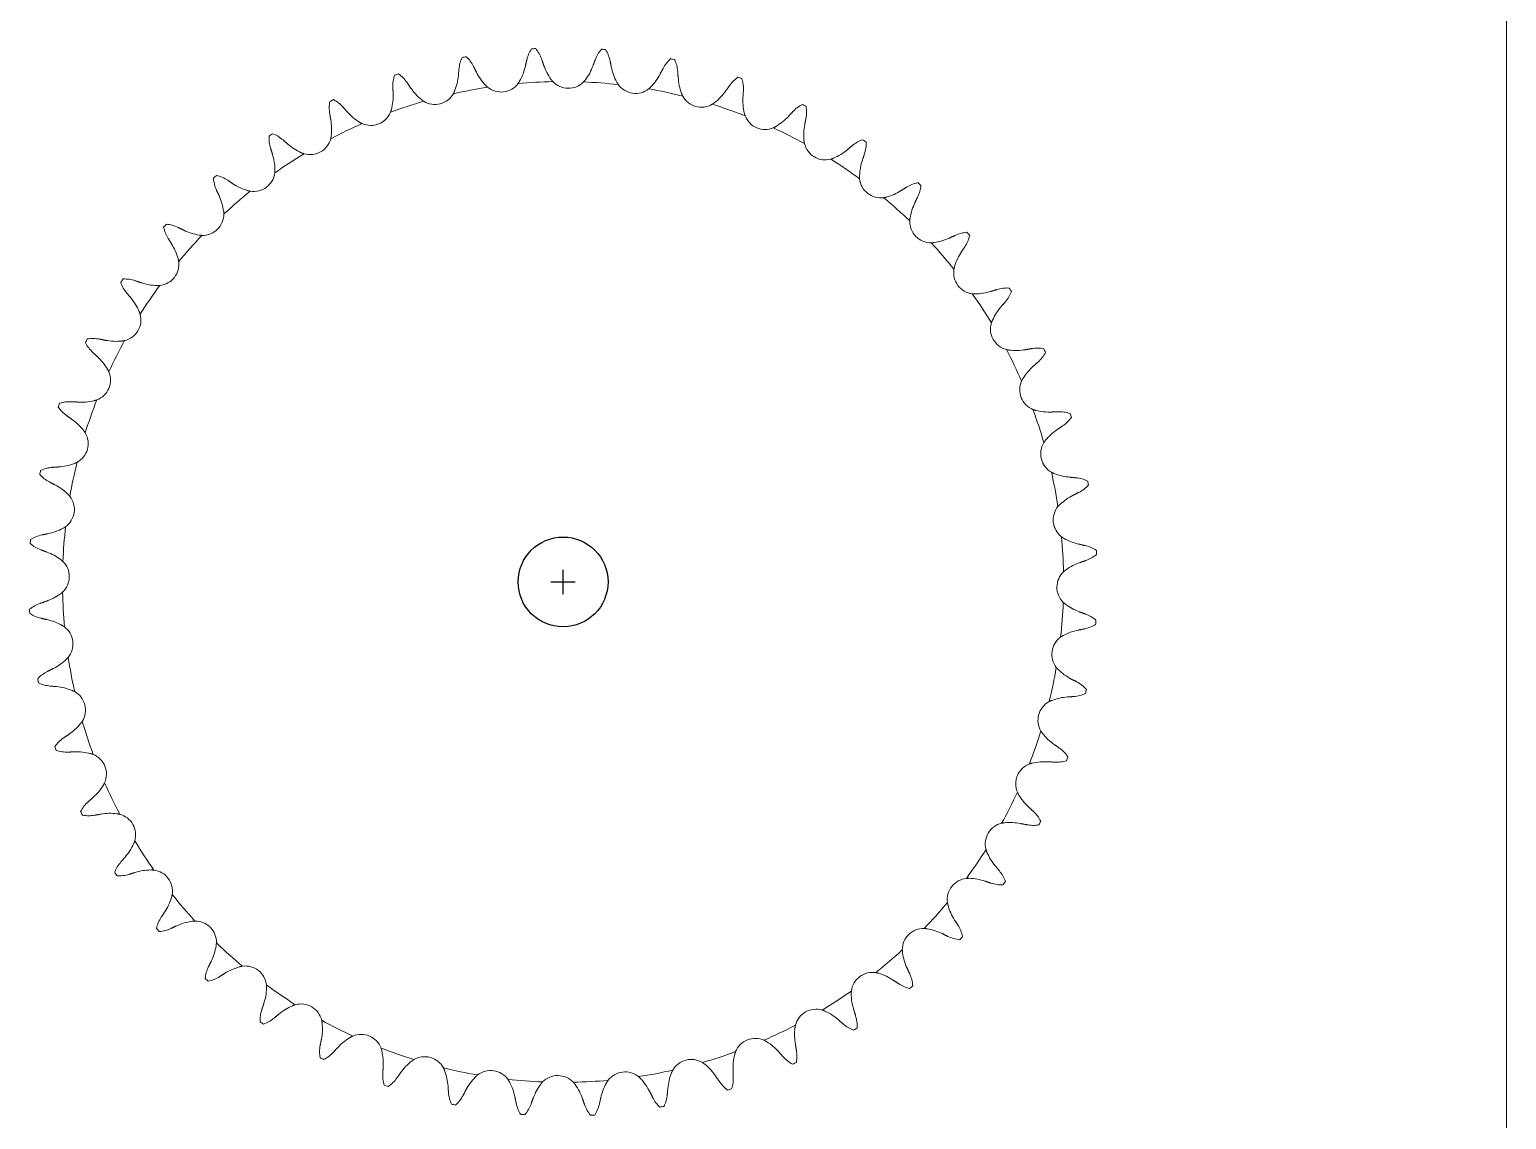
# Model space of a CAD drawing. Header units: inches. Extents: x 24.3 to 33.1, y 8.2 to 18.8.
# Drawn here: x 27.59 to 33.07, y 11.74 to 15.79 of the extents above; entities that cross this region are included whole.
import ezdxf

# ---------------------------------------------------------------- set-up
doc = ezdxf.new("R2010")
doc.units = ezdxf.units.IN
doc.header["$MEASUREMENT"] = 0
doc.layers.add('DIM', color=1, linetype='Continuous')

msp = doc.modelspace()

# ---------------------------------------------------------------- linework, layer by layer
at = {"color": 7, "linetype": 'Continuous', "lineweight": 15}
msp.add_line((33.065768, 9.73954), (33.065768, 17.072874), dxfattribs=at)
msp.add_circle((29.565768, 13.73954), 0.166667)
for centre, radius, start, end in [((29.565768, 13.73954), 1.982131, 100.43998, 100.890263), ((29.565768, 13.73954), 1.982131, 92.93998, 93.390263), ((29.565768, 13.73954), 1.982131, 85.43998, 85.890263), ((29.565768, 13.73954), 1.982131, 77.93998, 78.390263), ((29.565768, 13.73954), 1.982131, 107.93998, 108.390263), ((29.565768, 13.73954), 1.857131, 98.668606, 102.661637), ((29.335659, 15.636861), 0.079058, 230.959224, 322.871019), ((29.565768, 13.73954), 1.857131, 91.168606, 95.161637), ((29.585278, 15.650664), 0.079058, 223.459224, 315.371019), ((29.565768, 13.73954), 1.857131, 83.668606, 87.661637), ((29.834562, 15.631768), 0.079058, 215.959224, 307.871019), ((29.565768, 13.73954), 1.857131, 76.168606, 80.161637), ((29.565768, 13.73954), 1.982131, 70.43998, 70.890263), ((29.565768, 13.73954), 1.982131, 115.43998, 115.890263), ((29.565768, 13.73954), 1.857131, 106.168606, 110.161637), ((29.089978, 15.590594), 0.079058, 238.459224, 330.371019), ((30.079248, 15.580495), 0.079058, 208.459224, 300.371019), ((29.565768, 13.73954), 1.857131, 68.668606, 72.661637), ((29.565768, 13.73954), 1.982131, 62.93998, 63.390263), ((28.852437, 15.512655), 0.079057, 245.959224, 337.871019), ((30.315148, 15.497723), 0.079058, 200.959224, 292.871019), ((29.565768, 13.73954), 1.982131, 122.93998, 123.390263), ((29.565768, 13.73954), 1.857131, 113.668606, 117.661637), ((29.565768, 13.73954), 1.857131, 61.168606, 65.161637), ((28.627102, 15.404377), 0.079057, 253.459224, 345.371019), ((30.538226, 15.384867), 0.079058, 193.459224, 285.371019), ((29.565768, 13.73954), 1.982131, 55.43998, 55.890263), ((29.565768, 13.73954), 1.857131, 121.168606, 125.161637), ((29.565768, 13.73954), 1.857131, 53.668606, 57.661637), ((29.565768, 13.73954), 1.982131, 130.43998, 130.890263), ((28.417827, 15.267614), 0.079058, 260.959224, 352.871019), ((30.744665, 15.24386), 0.079058, 185.959224, 277.871019), ((29.565768, 13.73954), 1.857131, 128.668606, 132.661637), ((29.565768, 13.73954), 1.982131, 47.93998, 48.390263), ((29.565768, 13.73954), 1.857131, 46.168606, 50.161637), ((28.228195, 15.104704), 0.079058, 268.459224, 0.371019), ((30.930932, 15.077114), 0.079058, 178.459224, 270.371019), ((29.565768, 13.73954), 1.982131, 137.93998, 138.390263), ((29.565768, 13.73954), 1.857131, 136.168606, 140.161637), ((29.565768, 13.73954), 1.982131, 40.43998, 40.890263), ((29.565768, 13.73954), 1.857131, 38.668606, 42.661637), ((28.061448, 14.918437), 0.079058, 275.959224, 7.871019), ((29.565768, 13.73954), 1.982131, 145.43998, 145.890263), ((31.093841, 14.887481), 0.079058, 170.959224, 262.871019), ((29.565768, 13.73954), 1.857131, 143.668606, 147.661637), ((29.565768, 13.73954), 1.857131, 31.168606, 35.161637), ((29.565768, 13.73954), 1.982131, 32.93998, 33.390263), ((27.920441, 14.711998), 0.079058, 283.459224, 15.371019), ((31.230605, 14.678207), 0.079058, 163.459224, 255.371019), ((29.565768, 13.73954), 1.982131, 152.93998, 153.390263), ((29.565768, 13.73954), 1.857131, 151.168606, 155.161637), ((29.565768, 13.73954), 1.857131, 23.668606, 27.661637), ((29.565768, 13.73954), 1.982131, 25.43998, 25.890263), ((27.807586, 14.48892), 0.079058, 290.959224, 22.871019), ((31.338882, 14.452871), 0.079058, 155.959224, 247.871019), ((29.565768, 13.73954), 1.857131, 158.668606, 162.661637), ((29.565768, 13.73954), 1.982131, 160.43998, 160.890263), ((29.565768, 13.73954), 1.857131, 16.168606, 20.161637), ((29.565768, 13.73954), 1.982131, 17.93998, 18.390263), ((27.724813, 14.25302), 0.079058, 298.459224, 30.371019), ((31.416821, 14.215331), 0.079058, 148.459224, 240.371019), ((29.565768, 13.73954), 1.982131, 167.93998, 168.390263), ((29.565768, 13.73954), 1.857131, 166.168606, 170.161637), ((29.565768, 13.73954), 1.857131, 8.668606, 12.661637), ((29.565768, 13.73954), 1.982131, 10.43998, 10.890263), ((27.67354, 14.008335), 0.079058, 305.959224, 37.871019), ((31.463089, 13.969649), 0.079058, 140.959224, 232.871019), ((29.565768, 13.73954), 1.857131, 173.668606, 177.661637), ((29.565768, 13.73954), 1.982131, 175.43998, 175.890263), ((29.565768, 13.73954), 1.857131, 1.168606, 5.161637), ((27.654644, 13.75905), 0.079058, 313.459224, 45.371019), ((29.565768, 13.73954), 1.982131, 2.93998, 3.390263), ((31.476892, 13.720031), 0.079058, 133.459224, 225.371019), ((29.565768, 13.73954), 1.857131, 181.168606, 185.161637), ((29.565768, 13.73954), 1.857131, 353.668606, 357.661637), ((29.565768, 13.73954), 1.982131, 182.93998, 183.390263), ((29.565768, 13.73954), 1.982131, 355.43998, 355.890263), ((27.668447, 13.509431), 0.079058, 320.959224, 52.871019), ((31.457996, 13.470746), 0.079058, 125.959224, 217.871019), ((29.565768, 13.73954), 1.857131, 188.668606, 192.661637), ((29.565768, 13.73954), 1.982131, 190.43998, 190.890263), ((29.565768, 13.73954), 1.857131, 346.168606, 350.161637), ((27.714715, 13.26375), 0.079058, 328.459224, 60.371019), ((29.565768, 13.73954), 1.982131, 347.93998, 348.390263), ((31.406723, 13.22606), 0.079058, 118.459224, 210.371019), ((29.565768, 13.73954), 1.857131, 196.168606, 200.161637), ((29.565768, 13.73954), 1.857131, 338.668606, 342.661637), ((29.565768, 13.73954), 1.982131, 197.93998, 198.390263), ((27.792654, 13.026209), 0.079058, 335.959224, 67.871019), ((31.32395, 12.99016), 0.079058, 110.959224, 202.871019), ((29.565768, 13.73954), 1.982131, 340.43998, 340.890263), ((29.565768, 13.73954), 1.857131, 203.668606, 207.661637), ((29.565768, 13.73954), 1.857131, 331.168606, 335.161637), ((29.565768, 13.73954), 1.982131, 205.43998, 205.890263), ((27.900931, 12.800874), 0.079058, 343.459224, 75.371019), ((31.211095, 12.767083), 0.079058, 103.459224, 195.371019), ((29.565768, 13.73954), 1.982131, 332.93998, 333.390263), ((29.565768, 13.73954), 1.857131, 211.168606, 215.161637), ((29.565768, 13.73954), 1.857131, 323.668606, 327.661637), ((29.565768, 13.73954), 1.982131, 212.93998, 213.390263), ((28.037695, 12.5916), 0.079058, 350.959224, 82.871019), ((31.070088, 12.560644), 0.079058, 95.959224, 187.871019), ((29.565768, 13.73954), 1.982131, 325.43998, 325.890263), ((29.565768, 13.73954), 1.857131, 218.668606, 222.661637), ((29.565768, 13.73954), 1.857131, 316.168606, 320.161637), ((29.565768, 13.73954), 1.982131, 220.43998, 220.890263), ((28.200604, 12.401967), 0.079058, 358.459224, 90.371019), ((30.903341, 12.374376), 0.079058, 88.459224, 180.371019), ((29.565768, 13.73954), 1.857131, 226.168606, 230.161637), ((29.565768, 13.73954), 1.982131, 317.93998, 318.390263), ((29.565768, 13.73954), 1.857131, 308.668606, 312.661637), ((28.386872, 12.23522), 0.079058, 5.959224, 97.871019), ((30.713709, 12.211467), 0.079058, 80.959224, 172.871019), ((29.565768, 13.73954), 1.982131, 227.93998, 228.390263), ((29.565768, 13.73954), 1.857131, 233.668606, 237.661637), ((29.565768, 13.73954), 1.857131, 301.168606, 305.161637), ((29.565768, 13.73954), 1.982131, 310.43998, 310.890263), ((28.59331, 12.094213), 0.079058, 13.459224, 105.371019), ((29.565768, 13.73954), 1.857131, 241.168606, 245.161637), ((30.504434, 12.074704), 0.079058, 73.459224, 165.371019), ((29.565768, 13.73954), 1.982131, 235.43998, 235.890263), ((28.816388, 11.981358), 0.079058, 20.959224, 112.871019), ((29.565768, 13.73954), 1.857131, 293.668606, 297.661637), ((29.565768, 13.73954), 1.982131, 302.93998, 303.390263), ((29.565768, 13.73954), 1.857131, 248.668606, 252.661637), ((30.279099, 11.966426), 0.079058, 65.959224, 157.871019), ((29.565768, 13.73954), 1.982131, 242.93998, 243.390263), ((29.052288, 11.898586), 0.079058, 28.459224, 120.371019), ((30.041559, 11.888487), 0.079058, 58.459224, 150.371019), ((29.565768, 13.73954), 1.857131, 286.168606, 290.161637), ((29.565768, 13.73954), 1.982131, 295.43998, 295.890263), ((29.565768, 13.73954), 1.857131, 256.168606, 260.161637), ((29.296974, 11.847313), 0.079058, 35.959224, 127.871019), ((29.565768, 13.73954), 1.857131, 263.668606, 267.661637), ((29.546258, 11.828416), 0.079058, 43.459224, 135.371019), ((29.795877, 11.84222), 0.079058, 50.959224, 142.871019), ((29.565768, 13.73954), 1.857131, 278.668606, 282.661637), ((29.565768, 13.73954), 1.982131, 250.43998, 250.890263), ((29.565768, 13.73954), 1.857131, 271.168606, 275.161637), ((29.565768, 13.73954), 1.982131, 287.93998, 288.390263), ((29.565768, 13.73954), 1.982131, 257.93998, 258.390263), ((29.565768, 13.73954), 1.982131, 280.43998, 280.890263), ((29.565768, 13.73954), 1.982131, 265.43998, 265.890263), ((29.565768, 13.73954), 1.982131, 272.93998, 273.390263)]:
    msp.add_arc(centre, radius, start, end, dxfattribs=at)
for points, knots in [([(29.179225, 15.642112), (29.180246, 15.649676), (29.18232, 15.665048), (29.188266, 15.678926), (29.191287, 15.685975)], [0, 0, 0, 0, 0.49205884, 1, 1, 1, 1]), ([(29.206595, 15.688858), (29.211815, 15.683566), (29.222414, 15.672819), (29.229957, 15.659266), (29.233785, 15.652387)], [0, 0, 0, 0, 0.49244207, 1, 1, 1, 1]), ([(29.430868, 15.676289), (29.432867, 15.683655), (29.436929, 15.698625), (29.444636, 15.711608), (29.448551, 15.718203)], [0, 0, 0, 0, 0.492061687, 1, 1, 1, 1]), ([(29.464105, 15.719063), (29.468589, 15.713135), (29.477695, 15.701096), (29.483404, 15.686674), (29.486302, 15.679355)], [0, 0, 0, 0, 0.49243994, 1, 1, 1, 1]), ([(29.684818, 15.677328), (29.687761, 15.68437), (29.693743, 15.698681), (29.703079, 15.710548), (29.707821, 15.716575)], [0, 0, 0, 0, 0.4920602, 1, 1, 1, 1]), ([(29.723354, 15.715398), (29.727026, 15.708935), (29.734483, 15.695811), (29.738261, 15.680767), (29.740178, 15.673131)], [0, 0, 0, 0, 0.492439305, 1, 1, 1, 1]), ([(29.936732, 15.645211), (29.940569, 15.651808), (29.948368, 15.665216), (29.959173, 15.675763), (29.964661, 15.681119)], [0, 0, 0, 0, 0.492061047, 1, 1, 1, 1]), ([(29.979907, 15.677925), (29.982704, 15.671038), (29.988384, 15.657053), (29.990166, 15.641645), (29.991071, 15.633824)], [0, 0, 0, 0, 0.49244085, 1, 1, 1, 1]), ([(28.934197, 15.575381), (28.934221, 15.583014), (28.934271, 15.598525), (28.938355, 15.61306), (28.94043, 15.620444)], [0, 0, 0, 0, 0.49205911, 1, 1, 1, 1]), ([(28.955231, 15.6253), (28.961097, 15.620734), (28.973008, 15.611463), (28.982255, 15.59901), (28.986949, 15.59269)], [0, 0, 0, 0, 0.49243845, 1, 1, 1, 1]), ([(29.163363, 15.56119), (29.166718, 15.570561), (29.173532, 15.589602), (29.175985, 15.609308), (29.17723, 15.619314)], [0, 0, 0, 0, 0.49220635, 1, 1, 1, 1]), ([(29.243936, 15.631876), (29.248575, 15.623282), (29.258003, 15.605813), (29.271261, 15.590538), (29.277996, 15.582777)], [0, 0, 0, 0, 0.49199284, 1, 1, 1, 1]), ([(29.404579, 15.59813), (29.409128, 15.606983), (29.418369, 15.624971), (29.423373, 15.644188), (29.425914, 15.653947)], [0, 0, 0, 0, 0.49220773, 1, 1, 1, 1]), ([(29.493689, 15.657695), (29.497166, 15.648568), (29.504234, 15.630019), (29.515384, 15.613143), (29.521048, 15.60457)], [0, 0, 0, 0, 0.49199401, 1, 1, 1, 1]), ([(29.648553, 15.603268), (29.654218, 15.611453), (29.665729, 15.628081), (29.673198, 15.64648), (29.67699, 15.655823)], [0, 0, 0, 0, 0.49220525, 1, 1, 1, 1]), ([(29.744675, 15.650693), (29.746931, 15.641191), (29.751517, 15.621877), (29.760369, 15.603691), (29.764866, 15.594452)], [0, 0, 0, 0, 0.49199056, 1, 1, 1, 1]), ([(29.89111, 15.576519), (29.897795, 15.583893), (29.911377, 15.598876), (29.921184, 15.616144), (29.926164, 15.624912)], [0, 0, 0, 0, 0.492205973, 1, 1, 1, 1]), ([(28.99969, 15.57368), (29.005411, 15.565764), (29.017039, 15.549676), (29.032177, 15.536261), (29.039867, 15.529446)], [0, 0, 0, 0, 0.49199203, 1, 1, 1, 1]), ([(29.9926, 15.61099), (29.993597, 15.601275), (29.995622, 15.581528), (30.002025, 15.562342), (30.005277, 15.552595)], [0, 0, 0, 0, 0.49199108, 1, 1, 1, 1]), ([(30.182298, 15.580487), (30.186964, 15.586527), (30.196446, 15.598803), (30.208535, 15.607848), (30.214675, 15.612443)], [0, 0, 0, 0, 0.49205945, 1, 1, 1, 1]), ([(30.229374, 15.607286), (30.231248, 15.600092), (30.235054, 15.585486), (30.23481, 15.569977), (30.234686, 15.562105)], [0, 0, 0, 0, 0.49244089, 1, 1, 1, 1]), ([(28.699975, 15.477239), (28.699003, 15.484809), (28.697027, 15.500194), (28.699179, 15.515138), (28.700273, 15.522729)], [0, 0, 0, 0, 0.49206059, 1, 1, 1, 1]), ([(28.714313, 15.529476), (28.720725, 15.525715), (28.733744, 15.518078), (28.744538, 15.506938), (28.750016, 15.501285)], [0, 0, 0, 0, 0.49244113, 1, 1, 1, 1]), ([(28.929033, 15.493081), (28.931135, 15.50281), (28.935407, 15.522577), (28.935266, 15.542435), (28.935194, 15.552518)], [0, 0, 0, 0, 0.49220572, 1, 1, 1, 1]), ([(30.1281, 15.518337), (30.135691, 15.524776), (30.151113, 15.537858), (30.163089, 15.553698), (30.169171, 15.561741)], [0, 0, 0, 0, 0.49220495, 1, 1, 1, 1]), ([(30.233222, 15.539267), (30.232942, 15.529505), (30.232373, 15.509663), (30.236216, 15.489805), (30.238168, 15.479717)], [0, 0, 0, 0, 0.49199204, 1, 1, 1, 1]), ([(30.417315, 15.484264), (30.422729, 15.489644), (30.433732, 15.500577), (30.446899, 15.507967), (30.453587, 15.511721)], [0, 0, 0, 0, 0.49205959, 1, 1, 1, 1]), ([(28.705597, 15.394968), (28.706412, 15.404889), (28.708066, 15.425044), (28.705335, 15.444714), (28.703948, 15.454701)], [0, 0, 0, 0, 0.49220819, 1, 1, 1, 1]), ([(28.76513, 15.4841), (28.771835, 15.476999), (28.785463, 15.462566), (28.802222, 15.451242), (28.810736, 15.44549)], [0, 0, 0, 0, 0.49199263, 1, 1, 1, 1]), ([(30.355469, 15.42972), (30.363835, 15.435114), (30.380833, 15.446071), (30.394774, 15.460211), (30.401854, 15.467392)], [0, 0, 0, 0, 0.49220598, 1, 1, 1, 1]), ([(30.467486, 15.504689), (30.468406, 15.497313), (30.470273, 15.482334), (30.468006, 15.46699), (30.466856, 15.459202)], [0, 0, 0, 0, 0.49243973, 1, 1, 1, 1]), ([(28.487964, 15.403026), (28.494811, 15.400134), (28.508717, 15.394261), (28.520872, 15.384626), (28.527041, 15.379736)], [0, 0, 0, 0, 0.492440425, 1, 1, 1, 1]), ([(30.462423, 15.43675), (30.460871, 15.427108), (30.457717, 15.40751), (30.458935, 15.38732), (30.459554, 15.377063)], [0, 0, 0, 0, 0.49199172, 1, 1, 1, 1]), ([(28.480567, 15.349364), (28.478615, 15.356742), (28.474648, 15.371738), (28.474831, 15.386835), (28.474924, 15.394504)], [0, 0, 0, 0, 0.49206186, 1, 1, 1, 1]), ([(28.544269, 15.364671), (28.551843, 15.358506), (28.567239, 15.345976), (28.585333, 15.336936), (28.594525, 15.332344)], [0, 0, 0, 0, 0.491992924, 1, 1, 1, 1]), ([(30.569326, 15.312184), (30.578324, 15.316439), (30.596607, 15.325084), (30.612275, 15.337284), (30.620231, 15.343479)], [0, 0, 0, 0, 0.49220672, 1, 1, 1, 1]), ([(30.637762, 15.358189), (30.643832, 15.362816), (30.656168, 15.372219), (30.670187, 15.377827), (30.677307, 15.380676)], [0, 0, 0, 0, 0.49206157, 1, 1, 1, 1]), ([(30.69017, 15.37189), (30.690119, 15.364457), (30.690015, 15.349363), (30.685765, 15.334446), (30.683607, 15.326874)], [0, 0, 0, 0, 0.49244017, 1, 1, 1, 1]), ([(28.49688, 15.268531), (28.496392, 15.278473), (28.495402, 15.298672), (28.490126, 15.317816), (28.487448, 15.327538)], [0, 0, 0, 0, 0.49220539, 1, 1, 1, 1]), ([(30.676282, 15.305193), (30.673485, 15.295836), (30.6678, 15.276817), (30.666373, 15.256641), (30.665648, 15.246392)], [0, 0, 0, 0, 0.49199218, 1, 1, 1, 1]), ([(28.279726, 15.193944), (28.276828, 15.201005), (28.270938, 15.215354), (28.269149, 15.230347), (28.26824, 15.237962)], [0, 0, 0, 0, 0.49205983, 1, 1, 1, 1]), ([(28.280056, 15.248113), (28.287223, 15.246139), (28.301776, 15.242132), (28.315084, 15.234166), (28.321839, 15.230123)], [0, 0, 0, 0, 0.49244067, 1, 1, 1, 1]), ([(28.340886, 15.217436), (28.3492, 15.212312), (28.366099, 15.201898), (28.385219, 15.195297), (28.394931, 15.191944)], [0, 0, 0, 0, 0.49199323, 1, 1, 1, 1]), ([(30.766011, 15.167739), (30.775488, 15.170783), (30.794743, 15.176968), (30.811869, 15.187018), (30.820566, 15.192122)], [0, 0, 0, 0, 0.49220511, 1, 1, 1, 1]), ([(30.839867, 15.204417), (30.846489, 15.208213), (30.859947, 15.215925), (30.874578, 15.219656), (30.882009, 15.221551)], [0, 0, 0, 0, 0.4920617, 1, 1, 1, 1]), ([(30.893615, 15.211161), (30.892594, 15.203798), (30.890521, 15.188847), (30.88436, 15.174612), (30.881233, 15.167387)], [0, 0, 0, 0, 0.49243954, 1, 1, 1, 1]), ([(28.306451, 15.115933), (28.30467, 15.125726), (28.301051, 15.145623), (28.293322, 15.163915), (28.289397, 15.173203)], [0, 0, 0, 0, 0.49220583, 1, 1, 1, 1]), ([(30.87114, 15.146848), (30.867146, 15.137936), (30.859027, 15.119822), (30.854978, 15.100004), (30.852922, 15.089937)], [0, 0, 0, 0, 0.49199229, 1, 1, 1, 1]), ([(28.100891, 15.013639), (28.097096, 15.020262), (28.089383, 15.033719), (28.085653, 15.04835), (28.083758, 15.055781)], [0, 0, 0, 0, 0.4920617, 1, 1, 1, 1]), ([(28.094147, 15.067387), (28.10151, 15.066366), (28.116462, 15.064293), (28.130696, 15.058132), (28.137921, 15.055005)], [0, 0, 0, 0, 0.49243954, 1, 1, 1, 1]), ([(28.158461, 15.044913), (28.167373, 15.040918), (28.185487, 15.032799), (28.205304, 15.028751), (28.215371, 15.026694)], [0, 0, 0, 0, 0.49199229, 1, 1, 1, 1]), ([(30.94216, 14.998858), (30.951954, 15.000639), (30.97185, 15.004257), (30.990142, 15.011986), (30.999431, 15.015911)], [0, 0, 0, 0, 0.49220583, 1, 1, 1, 1]), ([(31.020172, 15.025582), (31.027233, 15.02848), (31.041582, 15.03437), (31.056574, 15.036159), (31.064189, 15.037068)], [0, 0, 0, 0, 0.49205983, 1, 1, 1, 1]), ([(31.07434, 15.025252), (31.072367, 15.018086), (31.068359, 15.003533), (31.060393, 14.990224), (31.05635, 14.983469)], [0, 0, 0, 0, 0.49244067, 1, 1, 1, 1]), ([(28.137569, 14.939783), (28.134525, 14.949261), (28.12834, 14.968515), (28.11829, 14.985641), (28.113186, 14.994338)], [0, 0, 0, 0, 0.49220511, 1, 1, 1, 1]), ([(31.043663, 14.964423), (31.03854, 14.956108), (31.028126, 14.939209), (31.021525, 14.92009), (31.018172, 14.910377)], [0, 0, 0, 0, 0.49199323, 1, 1, 1, 1]), ([(27.94712, 14.811535), (27.942493, 14.817605), (27.93309, 14.82994), (27.927481, 14.843959), (27.924633, 14.851079)], [0, 0, 0, 0, 0.49206157, 1, 1, 1, 1]), ([(27.933419, 14.863943), (27.940852, 14.863891), (27.955946, 14.863787), (27.970863, 14.859537), (27.978434, 14.85738)], [0, 0, 0, 0, 0.49244017, 1, 1, 1, 1]), ([(28.000115, 14.850055), (28.009472, 14.847257), (28.028491, 14.841572), (28.048667, 14.840145), (28.058917, 14.83942)], [0, 0, 0, 0, 0.49199218, 1, 1, 1, 1]), ([(31.094759, 14.808429), (31.104701, 14.808916), (31.1249, 14.809907), (31.144044, 14.815182), (31.153766, 14.817861)], [0, 0, 0, 0, 0.49220539, 1, 1, 1, 1]), ([(31.175591, 14.824742), (31.18297, 14.826694), (31.197965, 14.83066), (31.213063, 14.830477), (31.220732, 14.830384)], [0, 0, 0, 0, 0.49206186, 1, 1, 1, 1]), ([(31.229253, 14.817345), (31.226361, 14.810497), (31.220489, 14.796592), (31.210854, 14.784436), (31.205963, 14.778267)], [0, 0, 0, 0, 0.492440425, 1, 1, 1, 1]), ([(27.993124, 14.743098), (27.988869, 14.752097), (27.980225, 14.770379), (27.968025, 14.786047), (27.961829, 14.794003)], [0, 0, 0, 0, 0.49220672, 1, 1, 1, 1]), ([(31.190899, 14.76104), (31.184734, 14.753465), (31.172203, 14.73807), (31.163163, 14.719976), (31.158571, 14.710784)], [0, 0, 0, 0, 0.491992924, 1, 1, 1, 1]), ([(27.800619, 14.641259), (27.807996, 14.642178), (27.822974, 14.644045), (27.838319, 14.641778), (27.846107, 14.640628)], [0, 0, 0, 0, 0.49243973, 1, 1, 1, 1]), ([(27.868558, 14.636195), (27.8782, 14.634644), (27.897799, 14.631489), (27.917988, 14.632708), (27.928245, 14.633327)], [0, 0, 0, 0, 0.49199172, 1, 1, 1, 1]), ([(27.821044, 14.591088), (27.815665, 14.596502), (27.804732, 14.607505), (27.797341, 14.620671), (27.793588, 14.627359)], [0, 0, 0, 0, 0.49205959, 1, 1, 1, 1]), ([(27.875588, 14.529241), (27.870195, 14.537607), (27.859238, 14.554605), (27.845097, 14.568547), (27.837916, 14.575626)], [0, 0, 0, 0, 0.49220598, 1, 1, 1, 1]), ([(31.221196, 14.599711), (31.231117, 14.598897), (31.251272, 14.597242), (31.270941, 14.599973), (31.280929, 14.60136)], [0, 0, 0, 0, 0.49220819, 1, 1, 1, 1]), ([(31.303466, 14.605334), (31.311037, 14.606306), (31.326421, 14.608281), (31.341366, 14.606129), (31.348957, 14.605036)], [0, 0, 0, 0, 0.49206059, 1, 1, 1, 1]), ([(31.355704, 14.590995), (31.351943, 14.584584), (31.344305, 14.571564), (31.333166, 14.56077), (31.327512, 14.555292)], [0, 0, 0, 0, 0.49244113, 1, 1, 1, 1]), ([(31.310328, 14.540178), (31.303227, 14.533473), (31.288794, 14.519845), (31.27747, 14.503086), (31.271717, 14.494572)], [0, 0, 0, 0, 0.49199263, 1, 1, 1, 1]), ([(27.766041, 14.406994), (27.775803, 14.406714), (27.795646, 14.406145), (27.815504, 14.409988), (27.825592, 14.411941)], [0, 0, 0, 0, 0.49199204, 1, 1, 1, 1]), ([(27.724821, 14.35607), (27.718781, 14.360736), (27.706506, 14.370218), (27.69746, 14.382307), (27.692865, 14.388448)], [0, 0, 0, 0, 0.49205945, 1, 1, 1, 1]), ([(27.698023, 14.403146), (27.705216, 14.405021), (27.719823, 14.408827), (27.735331, 14.408582), (27.743203, 14.408458)], [0, 0, 0, 0, 0.49244089, 1, 1, 1, 1]), ([(31.319309, 14.376275), (31.329038, 14.374173), (31.348805, 14.369902), (31.368662, 14.370043), (31.378746, 14.370114)], [0, 0, 0, 0, 0.49220572, 1, 1, 1, 1]), ([(31.401609, 14.371112), (31.409241, 14.371087), (31.424752, 14.371038), (31.439288, 14.366953), (31.446671, 14.364879)], [0, 0, 0, 0, 0.49205911, 1, 1, 1, 1]), ([(27.786971, 14.301872), (27.780532, 14.309463), (27.76745, 14.324885), (27.75161, 14.336862), (27.743567, 14.342943)], [0, 0, 0, 0, 0.49220495, 1, 1, 1, 1]), ([(31.399907, 14.305618), (31.391992, 14.299897), (31.375904, 14.28827), (31.362489, 14.273132), (31.355674, 14.265442)], [0, 0, 0, 0, 0.49199203, 1, 1, 1, 1]), ([(31.451528, 14.350078), (31.446962, 14.344212), (31.437691, 14.3323), (31.425238, 14.323053), (31.418917, 14.318359)], [0, 0, 0, 0, 0.49243845, 1, 1, 1, 1]), ([(27.660098, 14.110504), (27.6535, 14.114341), (27.640092, 14.12214), (27.629546, 14.132945), (27.624189, 14.138433)], [0, 0, 0, 0, 0.492061047, 1, 1, 1, 1]), ([(27.627384, 14.153679), (27.634271, 14.156476), (27.648256, 14.162156), (27.663664, 14.163938), (27.671484, 14.164843)], [0, 0, 0, 0, 0.49244085, 1, 1, 1, 1]), ([(27.694318, 14.166372), (27.704033, 14.167369), (27.72378, 14.169395), (27.742966, 14.175797), (27.752713, 14.179049)], [0, 0, 0, 0, 0.49199108, 1, 1, 1, 1]), ([(31.387417, 14.141945), (31.396789, 14.138591), (31.41583, 14.131776), (31.435535, 14.129324), (31.445542, 14.128078)], [0, 0, 0, 0, 0.49220635, 1, 1, 1, 1]), ([(27.72879, 14.064882), (27.721415, 14.071567), (27.706432, 14.08515), (27.689165, 14.094957), (27.680396, 14.099936)], [0, 0, 0, 0, 0.492205973, 1, 1, 1, 1]), ([(31.46834, 14.126083), (31.475903, 14.125063), (31.491275, 14.122989), (31.505154, 14.117042), (31.512203, 14.114022)], [0, 0, 0, 0, 0.49205884, 1, 1, 1, 1]), ([(31.515086, 14.098713), (31.509794, 14.093494), (31.499047, 14.082894), (31.485493, 14.075351), (31.478614, 14.071523)], [0, 0, 0, 0, 0.49244207, 1, 1, 1, 1]), ([(31.458104, 14.061372), (31.44951, 14.056733), (31.432041, 14.047305), (31.416765, 14.034048), (31.409005, 14.027313)], [0, 0, 0, 0, 0.49199284, 1, 1, 1, 1]), ([(27.654616, 13.918447), (27.664118, 13.920704), (27.683431, 13.92529), (27.701618, 13.934141), (27.710857, 13.938638)], [0, 0, 0, 0, 0.49199056, 1, 1, 1, 1]), ([(27.62798, 13.85859), (27.620938, 13.861534), (27.606627, 13.867515), (27.594761, 13.876852), (27.588733, 13.881594)], [0, 0, 0, 0, 0.4920602, 1, 1, 1, 1]), ([(27.589911, 13.897126), (27.596374, 13.900798), (27.609498, 13.908255), (27.624541, 13.912033), (27.632177, 13.913951)], [0, 0, 0, 0, 0.492439305, 1, 1, 1, 1]), ([(31.424357, 13.900729), (31.433211, 13.896181), (31.451199, 13.886939), (31.470416, 13.881935), (31.480174, 13.879395)], [0, 0, 0, 0, 0.49220773, 1, 1, 1, 1]), ([(31.502517, 13.874441), (31.509883, 13.872442), (31.524852, 13.868379), (31.537836, 13.860672), (31.54443, 13.856757)], [0, 0, 0, 0, 0.492061687, 1, 1, 1, 1]), ([(27.70204, 13.822325), (27.693856, 13.82799), (27.677228, 13.839501), (27.658828, 13.84697), (27.649485, 13.850763)], [0, 0, 0, 0, 0.49220525, 1, 1, 1, 1]), ([(31.483922, 13.811619), (31.474796, 13.808142), (31.456246, 13.801075), (31.439371, 13.789924), (31.430798, 13.78426)], [0, 0, 0, 0, 0.49199401, 1, 1, 1, 1]), ([(31.545291, 13.841204), (31.539362, 13.836719), (31.527324, 13.827613), (31.512902, 13.821904), (31.505582, 13.819006)], [0, 0, 0, 0, 0.49243994, 1, 1, 1, 1]), ([(27.586245, 13.637877), (27.592174, 13.642361), (27.604212, 13.651467), (27.618634, 13.657177), (27.625954, 13.660074)], [0, 0, 0, 0, 0.49243994, 1, 1, 1, 1]), ([(27.647614, 13.667461), (27.65674, 13.670939), (27.67529, 13.678006), (27.692165, 13.689156), (27.700738, 13.69482)], [0, 0, 0, 0, 0.49199401, 1, 1, 1, 1]), ([(31.429496, 13.656756), (31.43768, 13.65109), (31.454308, 13.63958), (31.472708, 13.632111), (31.482051, 13.628318)], [0, 0, 0, 0, 0.49220525, 1, 1, 1, 1]), ([(27.629019, 13.60464), (27.621653, 13.606639), (27.606684, 13.610701), (27.5937, 13.618409), (27.587106, 13.622324)], [0, 0, 0, 0, 0.492061687, 1, 1, 1, 1]), ([(27.707179, 13.578351), (27.698325, 13.5829), (27.680337, 13.592142), (27.66112, 13.597145), (27.651362, 13.599686)], [0, 0, 0, 0, 0.49220773, 1, 1, 1, 1]), ([(31.503556, 13.62049), (31.510598, 13.617547), (31.524909, 13.611565), (31.536775, 13.602229), (31.542803, 13.597487)], [0, 0, 0, 0, 0.4920602, 1, 1, 1, 1]), ([(31.47692, 13.560633), (31.467418, 13.558377), (31.448105, 13.553791), (31.429918, 13.544939), (31.420679, 13.540442)], [0, 0, 0, 0, 0.49199056, 1, 1, 1, 1]), ([(31.541625, 13.581954), (31.535162, 13.578282), (31.522038, 13.570825), (31.506995, 13.567047), (31.499359, 13.56513)], [0, 0, 0, 0, 0.492439305, 1, 1, 1, 1]), ([(27.673432, 13.417709), (27.682026, 13.422347), (27.699495, 13.431776), (27.714771, 13.445033), (27.722531, 13.451768)], [0, 0, 0, 0, 0.49199284, 1, 1, 1, 1]), ([(27.61645, 13.380367), (27.621742, 13.385587), (27.632489, 13.396186), (27.646043, 13.403729), (27.652922, 13.407558)], [0, 0, 0, 0, 0.49244207, 1, 1, 1, 1]), ([(31.402746, 13.414199), (31.410121, 13.407513), (31.425104, 13.393931), (31.442371, 13.384124), (31.45114, 13.379144)], [0, 0, 0, 0, 0.492205973, 1, 1, 1, 1]), ([(27.663196, 13.352998), (27.655633, 13.354018), (27.640261, 13.356092), (27.626383, 13.362039), (27.619333, 13.365059)], [0, 0, 0, 0, 0.49205884, 1, 1, 1, 1]), ([(27.744119, 13.337136), (27.734747, 13.34049), (27.715706, 13.347305), (27.696001, 13.349757), (27.685994, 13.351002)], [0, 0, 0, 0, 0.49220635, 1, 1, 1, 1]), ([(31.504152, 13.325401), (31.497265, 13.322604), (31.48328, 13.316924), (31.467872, 13.315142), (31.460052, 13.314238)], [0, 0, 0, 0, 0.49244085, 1, 1, 1, 1]), ([(31.471438, 13.368577), (31.478036, 13.364739), (31.491444, 13.356941), (31.50199, 13.346136), (31.507347, 13.340647)], [0, 0, 0, 0, 0.492061047, 1, 1, 1, 1]), ([(31.437218, 13.312708), (31.427503, 13.311712), (31.407756, 13.309686), (31.38857, 13.303284), (31.378823, 13.300031)], [0, 0, 0, 0, 0.49199108, 1, 1, 1, 1]), ([(27.731629, 13.173463), (27.739544, 13.179183), (27.755632, 13.190811), (27.769047, 13.205949), (27.775862, 13.213639)], [0, 0, 0, 0, 0.49199203, 1, 1, 1, 1]), ([(27.680008, 13.129003), (27.684574, 13.134869), (27.693845, 13.14678), (27.706298, 13.156028), (27.712619, 13.160721)], [0, 0, 0, 0, 0.49243845, 1, 1, 1, 1]), ([(31.344565, 13.177208), (31.351004, 13.169618), (31.364086, 13.154196), (31.379926, 13.142219), (31.387969, 13.136137)], [0, 0, 0, 0, 0.49220495, 1, 1, 1, 1]), ([(27.729927, 13.107969), (27.722295, 13.107994), (27.706784, 13.108043), (27.692248, 13.112127), (27.684865, 13.114202)], [0, 0, 0, 0, 0.49205911, 1, 1, 1, 1]), ([(27.812228, 13.102805), (27.802498, 13.104908), (27.782731, 13.109179), (27.762874, 13.109038), (27.75279, 13.108967)], [0, 0, 0, 0, 0.49220572, 1, 1, 1, 1]), ([(31.406715, 13.12301), (31.412755, 13.118345), (31.42503, 13.108863), (31.434076, 13.096774), (31.438671, 13.090633)], [0, 0, 0, 0, 0.49205945, 1, 1, 1, 1]), ([(31.365495, 13.072087), (31.355733, 13.072367), (31.33589, 13.072936), (31.316032, 13.069092), (31.305944, 13.06714)], [0, 0, 0, 0, 0.49199204, 1, 1, 1, 1]), ([(31.433513, 13.075934), (31.42632, 13.07406), (31.411713, 13.070254), (31.396205, 13.070499), (31.388333, 13.070623)], [0, 0, 0, 0, 0.49244089, 1, 1, 1, 1]), ([(27.821208, 12.938902), (27.828309, 12.945607), (27.842742, 12.959236), (27.854066, 12.975995), (27.859819, 12.984509)], [0, 0, 0, 0, 0.49199263, 1, 1, 1, 1]), ([(31.255948, 12.94984), (31.261341, 12.941473), (31.272298, 12.924476), (31.286439, 12.910534), (31.29362, 12.903454)], [0, 0, 0, 0, 0.49220598, 1, 1, 1, 1]), ([(27.775832, 12.888085), (27.779593, 12.894497), (27.787231, 12.907517), (27.79837, 12.91831), (27.804024, 12.923789)], [0, 0, 0, 0, 0.49244113, 1, 1, 1, 1]), ([(27.91034, 12.87937), (27.900419, 12.880184), (27.880264, 12.881839), (27.860595, 12.879107), (27.850607, 12.87772)], [0, 0, 0, 0, 0.49220819, 1, 1, 1, 1]), ([(31.310492, 12.887993), (31.315871, 12.882579), (31.326804, 12.871576), (31.334195, 12.85841), (31.337948, 12.851722)], [0, 0, 0, 0, 0.49205959, 1, 1, 1, 1]), ([(27.82807, 12.873747), (27.820499, 12.872775), (27.805115, 12.8708), (27.79017, 12.872952), (27.782579, 12.874045)], [0, 0, 0, 0, 0.49206059, 1, 1, 1, 1]), ([(31.262978, 12.842885), (31.253336, 12.844437), (31.233737, 12.847591), (31.213548, 12.846373), (31.203291, 12.845754)], [0, 0, 0, 0, 0.49199172, 1, 1, 1, 1]), ([(31.330917, 12.837822), (31.32354, 12.836903), (31.308562, 12.835036), (31.293217, 12.837302), (31.285429, 12.838453)], [0, 0, 0, 0, 0.49243973, 1, 1, 1, 1]), ([(27.940637, 12.718041), (27.946802, 12.725616), (27.959333, 12.741011), (27.968373, 12.759105), (27.972965, 12.768297)], [0, 0, 0, 0, 0.491992924, 1, 1, 1, 1]), ([(31.138412, 12.735983), (31.142667, 12.726984), (31.151312, 12.708702), (31.163512, 12.693034), (31.169707, 12.685077)], [0, 0, 0, 0, 0.49220672, 1, 1, 1, 1]), ([(27.902283, 12.661736), (27.905175, 12.668584), (27.911047, 12.682489), (27.920682, 12.694644), (27.925573, 12.700814)], [0, 0, 0, 0, 0.492440425, 1, 1, 1, 1]), ([(28.036777, 12.670652), (28.026835, 12.670164), (28.006636, 12.669174), (27.987492, 12.663899), (27.977771, 12.66122)], [0, 0, 0, 0, 0.49220539, 1, 1, 1, 1]), ([(31.184416, 12.667546), (31.189043, 12.661476), (31.198446, 12.64914), (31.204055, 12.635122), (31.206903, 12.628001)], [0, 0, 0, 0, 0.49206157, 1, 1, 1, 1]), ([(27.955945, 12.654339), (27.948566, 12.652387), (27.933571, 12.64842), (27.918473, 12.648603), (27.910804, 12.648696)], [0, 0, 0, 0, 0.49206186, 1, 1, 1, 1]), ([(31.131421, 12.629026), (31.122064, 12.631823), (31.103045, 12.637508), (31.082869, 12.638936), (31.072619, 12.639661)], [0, 0, 0, 0, 0.49199218, 1, 1, 1, 1]), ([(31.198117, 12.615138), (31.190684, 12.615189), (31.17559, 12.615294), (31.160673, 12.619544), (31.153102, 12.621701)], [0, 0, 0, 0, 0.49244017, 1, 1, 1, 1]), ([(28.087873, 12.514658), (28.092996, 12.522972), (28.10341, 12.539872), (28.110011, 12.558991), (28.113364, 12.568703)], [0, 0, 0, 0, 0.49199323, 1, 1, 1, 1]), ([(28.057196, 12.453829), (28.059169, 12.460995), (28.063177, 12.475548), (28.071143, 12.488857), (28.075186, 12.495612)], [0, 0, 0, 0, 0.49244067, 1, 1, 1, 1]), ([(30.993967, 12.539297), (30.997011, 12.52982), (31.003196, 12.510566), (31.013246, 12.493439), (31.01835, 12.484742)], [0, 0, 0, 0, 0.49220511, 1, 1, 1, 1]), ([(28.111364, 12.453499), (28.104303, 12.450601), (28.089954, 12.444711), (28.074962, 12.442921), (28.067347, 12.442013)], [0, 0, 0, 0, 0.49205983, 1, 1, 1, 1]), ([(28.189376, 12.480223), (28.179582, 12.478442), (28.159686, 12.474824), (28.141394, 12.467094), (28.132105, 12.46317)], [0, 0, 0, 0, 0.49220583, 1, 1, 1, 1]), ([(30.973075, 12.434168), (30.964163, 12.438162), (30.946049, 12.446282), (30.926232, 12.45033), (30.916165, 12.452387)], [0, 0, 0, 0, 0.49199229, 1, 1, 1, 1]), ([(31.030645, 12.465441), (31.03444, 12.458819), (31.042153, 12.445361), (31.045883, 12.430731), (31.047778, 12.423299)], [0, 0, 0, 0, 0.4920617, 1, 1, 1, 1]), ([(28.260396, 12.332233), (28.26439, 12.341145), (28.272509, 12.359259), (28.276558, 12.379076), (28.278615, 12.389143)], [0, 0, 0, 0, 0.49199229, 1, 1, 1, 1]), ([(31.037389, 12.411693), (31.030026, 12.412714), (31.015074, 12.414788), (31.00084, 12.420949), (30.993615, 12.424075)], [0, 0, 0, 0, 0.49243954, 1, 1, 1, 1]), ([(30.825085, 12.363148), (30.826866, 12.353355), (30.830485, 12.333458), (30.838214, 12.315166), (30.842139, 12.305877)], [0, 0, 0, 0, 0.49220583, 1, 1, 1, 1]), ([(28.237921, 12.26792), (28.238942, 12.275282), (28.241015, 12.290234), (28.247176, 12.304469), (28.250303, 12.311694)], [0, 0, 0, 0, 0.49243954, 1, 1, 1, 1]), ([(28.291669, 12.274663), (28.285047, 12.270868), (28.271589, 12.263156), (28.256959, 12.259425), (28.249527, 12.25753)], [0, 0, 0, 0, 0.4920617, 1, 1, 1, 1]), ([(28.365525, 12.311341), (28.356048, 12.308297), (28.336793, 12.302113), (28.319667, 12.292062), (28.31097, 12.286959)], [0, 0, 0, 0, 0.49220511, 1, 1, 1, 1]), ([(30.79065, 12.261645), (30.782336, 12.266769), (30.765437, 12.277183), (30.746317, 12.283783), (30.736605, 12.287136)], [0, 0, 0, 0, 0.49199323, 1, 1, 1, 1]), ([(30.85181, 12.285136), (30.854708, 12.278076), (30.860598, 12.263726), (30.862387, 12.248734), (30.863296, 12.241119)], [0, 0, 0, 0, 0.49205983, 1, 1, 1, 1]), ([(28.455254, 12.173887), (28.458051, 12.183245), (28.463736, 12.202263), (28.465163, 12.222439), (28.465888, 12.232689)], [0, 0, 0, 0, 0.49199218, 1, 1, 1, 1]), ([(30.85148, 12.230968), (30.844313, 12.232941), (30.829761, 12.236949), (30.816452, 12.244915), (30.809697, 12.248958)], [0, 0, 0, 0, 0.49244067, 1, 1, 1, 1]), ([(28.562211, 12.166897), (28.553212, 12.162642), (28.53493, 12.153997), (28.519261, 12.141797), (28.511305, 12.135602)], [0, 0, 0, 0, 0.49220672, 1, 1, 1, 1]), ([(30.634656, 12.210549), (30.635144, 12.200607), (30.636135, 12.180409), (30.64141, 12.161264), (30.644088, 12.151543)], [0, 0, 0, 0, 0.49220539, 1, 1, 1, 1]), ([(28.441366, 12.107191), (28.441417, 12.114624), (28.441521, 12.129718), (28.445771, 12.144635), (28.447929, 12.152206)], [0, 0, 0, 0, 0.49244017, 1, 1, 1, 1]), ([(28.493774, 12.120892), (28.487704, 12.116265), (28.475368, 12.106862), (28.461349, 12.101254), (28.454229, 12.098405)], [0, 0, 0, 0, 0.49206157, 1, 1, 1, 1]), ([(30.587267, 12.11441), (30.579693, 12.120575), (30.564297, 12.133105), (30.546203, 12.142145), (30.537011, 12.146737)], [0, 0, 0, 0, 0.491992924, 1, 1, 1, 1]), ([(30.65097, 12.129717), (30.652921, 12.122338), (30.656888, 12.107343), (30.656705, 12.092245), (30.656612, 12.084577)], [0, 0, 0, 0, 0.49206186, 1, 1, 1, 1]), ([(28.669113, 12.042331), (28.670665, 12.051973), (28.673819, 12.071571), (28.672601, 12.091761), (28.671982, 12.102017)], [0, 0, 0, 0, 0.49199172, 1, 1, 1, 1]), ([(30.425939, 12.084112), (30.425124, 12.074192), (30.42347, 12.054036), (30.426201, 12.034367), (30.427588, 12.024379)], [0, 0, 0, 0, 0.49220819, 1, 1, 1, 1]), ([(30.643572, 12.076055), (30.636725, 12.078947), (30.622819, 12.08482), (30.610664, 12.094455), (30.604495, 12.099345)], [0, 0, 0, 0, 0.492440425, 1, 1, 1, 1]), ([(28.66405, 11.974392), (28.66313, 11.981768), (28.661263, 11.996747), (28.66353, 12.012091), (28.664681, 12.019879)], [0, 0, 0, 0, 0.49243973, 1, 1, 1, 1]), ([(28.776067, 12.04936), (28.767701, 12.043967), (28.750703, 12.03301), (28.736762, 12.018869), (28.729682, 12.011689)], [0, 0, 0, 0, 0.49220598, 1, 1, 1, 1]), ([(30.366406, 11.99498), (30.359701, 12.002081), (30.346073, 12.016514), (30.329314, 12.027838), (30.3208, 12.033591)], [0, 0, 0, 0, 0.49199263, 1, 1, 1, 1]), ([(30.431561, 12.001842), (30.432533, 11.994272), (30.434509, 11.978887), (30.432357, 11.963942), (30.431264, 11.956351)], [0, 0, 0, 0, 0.49206059, 1, 1, 1, 1]), ([(28.714221, 11.994817), (28.708807, 11.989437), (28.697804, 11.978504), (28.684637, 11.971114), (28.67795, 11.96736)], [0, 0, 0, 0, 0.49205959, 1, 1, 1, 1]), ([(28.898314, 11.939813), (28.898594, 11.949576), (28.899163, 11.969418), (28.89532, 11.989276), (28.893368, 11.999364)], [0, 0, 0, 0, 0.49199204, 1, 1, 1, 1]), ([(29.003436, 11.960743), (28.995845, 11.954304), (28.980423, 11.941222), (28.968447, 11.925383), (28.962365, 11.91734)], [0, 0, 0, 0, 0.49220495, 1, 1, 1, 1]), ([(30.131846, 11.905401), (30.126125, 11.913316), (30.114497, 11.929405), (30.099359, 11.94282), (30.091669, 11.949634)], [0, 0, 0, 0, 0.49199203, 1, 1, 1, 1]), ([(30.202503, 11.986), (30.200401, 11.97627), (30.19613, 11.956503), (30.19627, 11.936646), (30.196342, 11.926563)], [0, 0, 0, 0, 0.49220572, 1, 1, 1, 1]), ([(30.417223, 11.949605), (30.410812, 11.953366), (30.397792, 11.961003), (30.386998, 11.972142), (30.38152, 11.977796)], [0, 0, 0, 0, 0.49244113, 1, 1, 1, 1]), ([(28.902162, 11.871795), (28.900288, 11.878988), (28.896482, 11.893595), (28.896726, 11.909104), (28.89685, 11.916975)], [0, 0, 0, 0, 0.49244089, 1, 1, 1, 1]), ([(28.949238, 11.898594), (28.944572, 11.892553), (28.935091, 11.880278), (28.923001, 11.871232), (28.916861, 11.866638)], [0, 0, 0, 0, 0.49205945, 1, 1, 1, 1]), ([(29.138936, 11.86809), (29.137939, 11.877805), (29.135914, 11.897552), (29.129511, 11.916739), (29.126259, 11.926486)], [0, 0, 0, 0, 0.49199108, 1, 1, 1, 1]), ([(29.240426, 11.902562), (29.233741, 11.895187), (29.220159, 11.880204), (29.210352, 11.862937), (29.205372, 11.854169)], [0, 0, 0, 0, 0.492205973, 1, 1, 1, 1]), ([(29.8876, 11.847204), (29.882961, 11.855799), (29.873533, 11.873267), (29.860275, 11.888543), (29.85354, 11.896303)], [0, 0, 0, 0, 0.49199284, 1, 1, 1, 1]), ([(29.968173, 11.917891), (29.964818, 11.908519), (29.958004, 11.889479), (29.955551, 11.869773), (29.954306, 11.859766)], [0, 0, 0, 0, 0.49220635, 1, 1, 1, 1]), ([(30.197339, 11.903699), (30.197315, 11.896067), (30.197265, 11.880556), (30.193181, 11.86602), (30.191106, 11.858637)], [0, 0, 0, 0, 0.49205911, 1, 1, 1, 1]), ([(29.151629, 11.801156), (29.148832, 11.808043), (29.143152, 11.822028), (29.14137, 11.837436), (29.140465, 11.845256)], [0, 0, 0, 0, 0.49244085, 1, 1, 1, 1]), ([(29.386861, 11.828388), (29.384605, 11.83789), (29.380019, 11.857204), (29.371167, 11.87539), (29.36667, 11.884629)], [0, 0, 0, 0, 0.49199056, 1, 1, 1, 1]), ([(29.482984, 11.875812), (29.477318, 11.867628), (29.465807, 11.851), (29.458338, 11.8326), (29.454546, 11.823257)], [0, 0, 0, 0, 0.49220525, 1, 1, 1, 1]), ([(29.637847, 11.821386), (29.63437, 11.830512), (29.627302, 11.849062), (29.616152, 11.865938), (29.610488, 11.874511)], [0, 0, 0, 0, 0.49199401, 1, 1, 1, 1]), ([(29.726957, 11.880951), (29.722408, 11.872097), (29.713167, 11.854109), (29.708163, 11.834892), (29.705622, 11.825134)], [0, 0, 0, 0, 0.49220773, 1, 1, 1, 1]), ([(29.952311, 11.836969), (29.95129, 11.829405), (29.949217, 11.814033), (29.94327, 11.800155), (29.940249, 11.793105)], [0, 0, 0, 0, 0.49205884, 1, 1, 1, 1]), ([(30.176305, 11.853781), (30.17044, 11.858346), (30.158528, 11.867618), (30.149281, 11.88007), (30.144587, 11.886391)], [0, 0, 0, 0, 0.49243845, 1, 1, 1, 1]), ([(29.194804, 11.83387), (29.190967, 11.827272), (29.183169, 11.813864), (29.172363, 11.803318), (29.166875, 11.797961)], [0, 0, 0, 0, 0.492061047, 1, 1, 1, 1]), ([(29.408182, 11.763683), (29.40451, 11.770146), (29.397053, 11.78327), (29.393275, 11.798314), (29.391358, 11.805949)], [0, 0, 0, 0, 0.492439305, 1, 1, 1, 1]), ([(29.446718, 11.801753), (29.443775, 11.794711), (29.437793, 11.780399), (29.428457, 11.768533), (29.423715, 11.762506)], [0, 0, 0, 0, 0.4920602, 1, 1, 1, 1]), ([(29.667431, 11.760018), (29.662947, 11.765946), (29.653841, 11.777984), (29.648132, 11.792406), (29.645234, 11.799726)], [0, 0, 0, 0, 0.49243994, 1, 1, 1, 1]), ([(29.700668, 11.802792), (29.698669, 11.795426), (29.694607, 11.780456), (29.6869, 11.767473), (29.682985, 11.760878)], [0, 0, 0, 0, 0.492061687, 1, 1, 1, 1]), ([(29.924941, 11.790222), (29.919721, 11.795515), (29.909122, 11.806262), (29.901579, 11.819815), (29.897751, 11.826694)], [0, 0, 0, 0, 0.49244207, 1, 1, 1, 1])]:
    msp.add_open_spline(points, degree=3, knots=knots, dxfattribs=at)
for points in [[(29.425914, 15.653947), (29.430868, 15.676289)], [(29.486302, 15.679355), (29.493689, 15.657695)], [(29.67699, 15.655823), (29.684818, 15.677328)], [(29.740178, 15.673131), (29.744675, 15.650693)], [(29.17723, 15.619314), (29.179225, 15.642112)], [(29.233785, 15.652387), (29.243936, 15.631876)], [(29.926164, 15.624912), (29.936732, 15.645211)], [(29.991071, 15.633824), (29.9926, 15.61099)], [(28.935194, 15.552518), (28.934197, 15.575381)], [(28.986949, 15.59269), (28.99969, 15.57368)], [(29.277996, 15.582777), (29.285863, 15.575457)], [(29.39869, 15.589141), (29.404579, 15.59813)], [(29.521048, 15.60457), (29.527893, 15.596285)], [(29.64154, 15.595125), (29.648553, 15.603268)], [(29.764866, 15.594452), (29.77057, 15.585345)], [(29.883095, 15.56936), (29.89111, 15.576519)], [(30.169171, 15.561741), (30.182298, 15.580487)], [(30.234686, 15.562105), (30.233222, 15.539267)], [(29.039867, 15.529446), (29.048622, 15.523216)], [(29.158698, 15.551509), (29.163363, 15.56119)], [(30.005277, 15.552595), (30.009744, 15.542821)], [(30.119219, 15.512286), (30.1281, 15.518337)], [(28.703948, 15.454701), (28.699975, 15.477239)], [(28.750016, 15.501285), (28.76513, 15.4841)], [(28.925671, 15.482874), (28.929033, 15.493081)], [(30.238168, 15.479717), (30.241321, 15.469444)], [(30.401854, 15.467392), (30.417315, 15.484264)], [(30.466856, 15.459202), (30.462423, 15.43675)], [(28.810736, 15.44549), (28.82023, 15.440455)], [(30.345874, 15.42488), (30.355469, 15.42972)], [(28.487448, 15.327538), (28.480567, 15.349364)], [(28.527041, 15.379736), (28.544269, 15.364671)], [(28.703596, 15.38441), (28.705597, 15.394968)], [(30.459554, 15.377063), (30.46134, 15.366467)], [(30.620231, 15.343479), (30.637762, 15.358189)], [(28.594525, 15.332344), (28.604594, 15.328591)], [(30.559181, 15.308638), (30.569326, 15.312184)], [(30.683607, 15.326874), (30.676282, 15.305193)], [(28.496274, 15.257802), (28.49688, 15.268531)], [(30.665648, 15.246392), (30.666034, 15.235652)], [(28.289397, 15.173203), (28.279726, 15.193944)], [(28.321839, 15.230123), (28.340886, 15.217436)], [(28.394931, 15.191944), (28.405405, 15.189538)], [(30.820566, 15.192122), (30.839867, 15.204417)], [(30.755491, 15.165548), (30.766011, 15.167739)], [(30.881233, 15.167387), (30.87114, 15.146848)], [(28.30725, 15.105216), (28.306451, 15.115933)], [(30.852922, 15.089937), (30.851903, 15.079239)], [(28.137921, 15.055005), (28.158461, 15.044913)], [(28.215371, 15.026694), (28.226069, 15.025675)], [(30.999431, 15.015911), (31.020172, 15.025582)], [(28.113186, 14.994338), (28.100891, 15.013639)], [(30.931444, 14.998058), (30.94216, 14.998858)], [(31.05635, 14.983469), (31.043663, 14.964423)], [(28.139761, 14.929263), (28.137569, 14.939783)], [(31.018172, 14.910377), (31.015766, 14.899904)], [(27.978434, 14.85738), (28.000115, 14.850055)], [(27.961829, 14.794003), (27.94712, 14.811535)], [(28.058917, 14.83942), (28.069656, 14.839807)], [(31.08403, 14.809035), (31.094759, 14.808429)], [(31.153766, 14.817861), (31.175591, 14.824742)], [(27.99667, 14.732954), (27.993124, 14.743098)], [(31.205963, 14.778267), (31.190899, 14.76104)], [(31.158571, 14.710784), (31.154819, 14.700714)], [(27.846107, 14.640628), (27.868558, 14.636195)], [(27.928245, 14.633327), (27.938842, 14.635112)], [(27.837916, 14.575626), (27.821044, 14.591088)], [(31.210638, 14.601712), (31.221196, 14.599711)], [(31.280929, 14.60136), (31.303466, 14.605334)], [(27.880428, 14.519647), (27.875588, 14.529241)], [(31.327512, 14.555292), (31.310328, 14.540178)], [(31.271717, 14.494572), (31.266683, 14.485078)], [(27.825592, 14.411941), (27.835865, 14.415094)], [(27.743203, 14.408458), (27.766041, 14.406994)], [(31.309102, 14.379637), (31.319309, 14.376275)], [(31.378746, 14.370114), (31.401609, 14.371112)], [(27.743567, 14.342943), (27.724821, 14.35607)], [(27.793022, 14.292992), (27.786971, 14.301872)], [(31.418917, 14.318359), (31.399907, 14.305618)], [(31.355674, 14.265442), (31.349443, 14.256686)], [(27.671484, 14.164843), (27.694318, 14.166372)], [(27.752713, 14.179049), (27.762487, 14.183516)], [(31.377737, 14.14661), (31.387417, 14.141945)], [(27.680396, 14.099936), (27.660098, 14.110504)], [(31.445542, 14.128078), (31.46834, 14.126083)], [(27.735948, 14.056867), (27.72879, 14.064882)], [(31.478614, 14.071523), (31.458104, 14.061372)], [(31.409005, 14.027313), (31.401685, 14.019446)], [(27.632177, 13.913951), (27.654616, 13.918447)], [(27.710857, 13.938638), (27.719964, 13.944343)], [(31.415369, 13.906619), (31.424357, 13.900729)], [(31.480174, 13.879395), (31.502517, 13.874441)], [(27.649485, 13.850763), (27.62798, 13.85859)], [(27.710183, 13.815313), (27.70204, 13.822325)], [(31.505582, 13.819006), (31.483922, 13.811619)], [(31.430798, 13.78426), (31.422513, 13.777416)], [(27.700738, 13.69482), (27.709023, 13.701665)], [(27.625954, 13.660074), (27.647614, 13.667461)], [(31.421353, 13.663768), (31.429496, 13.656756)], [(27.651362, 13.599686), (27.629019, 13.60464)], [(31.482051, 13.628318), (31.503556, 13.62049)], [(27.716167, 13.572462), (27.707179, 13.578351)], [(31.420679, 13.540442), (31.411572, 13.534738)], [(31.499359, 13.56513), (31.47692, 13.560633)], [(27.722531, 13.451768), (27.729851, 13.459635)], [(27.652922, 13.407558), (27.673432, 13.417709)], [(31.395588, 13.422214), (31.402746, 13.414199)], [(31.45114, 13.379144), (31.471438, 13.368577)], [(27.685994, 13.351002), (27.663196, 13.352998)], [(27.753799, 13.33247), (27.744119, 13.337136)], [(31.378823, 13.300031), (31.369049, 13.295564)], [(31.460052, 13.314238), (31.437218, 13.312708)], [(27.775862, 13.213639), (27.782093, 13.222394)], [(27.712619, 13.160721), (27.731629, 13.173463)], [(31.338514, 13.186089), (31.344565, 13.177208)], [(27.75279, 13.108967), (27.729927, 13.107969)], [(27.822434, 13.099443), (27.812228, 13.102805)], [(31.387969, 13.136137), (31.406715, 13.12301)], [(31.305944, 13.06714), (31.295671, 13.063987)], [(31.388333, 13.070623), (31.365495, 13.072087)], [(27.859819, 12.984509), (27.864853, 12.994002)], [(27.804024, 12.923789), (27.821208, 12.938902)], [(31.251108, 12.959434), (31.255948, 12.94984)], [(27.850607, 12.87772), (27.82807, 12.873747)], [(27.920898, 12.877369), (27.91034, 12.87937)], [(31.29362, 12.903454), (31.310492, 12.887993)], [(31.203291, 12.845754), (31.192694, 12.843969)], [(31.285429, 12.838453), (31.262978, 12.842885)], [(27.972965, 12.768297), (27.976717, 12.778367)], [(27.925573, 12.700814), (27.940637, 12.718041)], [(31.134866, 12.746127), (31.138412, 12.735983)], [(27.977771, 12.66122), (27.955945, 12.654339)], [(28.047506, 12.670046), (28.036777, 12.670652)], [(31.169707, 12.685077), (31.184416, 12.667546)], [(31.072619, 12.639661), (31.06188, 12.639274)], [(31.153102, 12.621701), (31.131421, 12.629026)], [(28.113364, 12.568703), (28.11577, 12.579177)], [(30.991775, 12.549817), (30.993967, 12.539297)], [(28.075186, 12.495612), (28.087873, 12.514658)], [(28.132105, 12.46317), (28.111364, 12.453499)], [(28.200092, 12.481023), (28.189376, 12.480223)], [(30.916165, 12.452387), (30.905467, 12.453405)], [(31.01835, 12.484742), (31.030645, 12.465441)], [(28.278615, 12.389143), (28.279633, 12.399841)], [(30.993615, 12.424075), (30.973075, 12.434168)], [(28.250303, 12.311694), (28.260396, 12.332233)], [(30.824286, 12.373864), (30.825085, 12.363148)], [(28.31097, 12.286959), (28.291669, 12.274663)], [(28.376045, 12.313533), (28.365525, 12.311341)], [(30.736605, 12.287136), (30.726132, 12.289542)], [(30.842139, 12.305877), (30.85181, 12.285136)], [(28.465888, 12.232689), (28.465502, 12.243428)], [(30.635262, 12.221278), (30.634656, 12.210549)], [(30.809697, 12.248958), (30.79065, 12.261645)], [(28.447929, 12.152206), (28.455254, 12.173887)], [(28.572355, 12.170443), (28.562211, 12.166897)], [(28.511305, 12.135602), (28.493774, 12.120892)], [(28.671982, 12.102017), (28.670197, 12.112614)], [(30.537011, 12.146737), (30.526942, 12.15049)], [(30.604495, 12.099345), (30.587267, 12.11441)], [(30.644088, 12.151543), (30.65097, 12.129717)], [(30.42794, 12.09467), (30.425939, 12.084112)], [(28.664681, 12.019879), (28.669113, 12.042331)], [(28.729682, 12.011689), (28.714221, 11.994817)], [(28.785662, 12.0542), (28.776067, 12.04936)], [(28.893368, 11.999364), (28.890215, 12.009637)], [(30.3208, 12.033591), (30.311306, 12.038626)], [(30.427588, 12.024379), (30.431561, 12.001842)], [(29.012317, 11.966794), (29.003436, 11.960743)], [(30.091669, 11.949634), (30.082914, 11.955865)], [(30.205865, 11.996206), (30.202503, 11.986)], [(30.38152, 11.977796), (30.366406, 11.99498)], [(28.89685, 11.916975), (28.898314, 11.939813)], [(28.962365, 11.91734), (28.949238, 11.898594)], [(29.126259, 11.926486), (29.121792, 11.936259)], [(29.248441, 11.90972), (29.240426, 11.902562)], [(29.36667, 11.884629), (29.360966, 11.893736)], [(29.85354, 11.896303), (29.845673, 11.903624)], [(29.972838, 11.927571), (29.968173, 11.917891)], [(30.144587, 11.886391), (30.131846, 11.905401)], [(30.196342, 11.926563), (30.197339, 11.903699)], [(29.140465, 11.845256), (29.138936, 11.86809)], [(29.205372, 11.854169), (29.194804, 11.83387)], [(29.489996, 11.883955), (29.482984, 11.875812)], [(29.610488, 11.874511), (29.603643, 11.882795)], [(29.732846, 11.88994), (29.726957, 11.880951)], [(29.897751, 11.826694), (29.8876, 11.847204)], [(29.954306, 11.859766), (29.952311, 11.836969)], [(29.391358, 11.805949), (29.386861, 11.828388)], [(29.454546, 11.823257), (29.446718, 11.801753)], [(29.645234, 11.799726), (29.637847, 11.821386)], [(29.705622, 11.825134), (29.700668, 11.802792)]]:
    msp.add_open_spline(points, degree=1, dxfattribs=at)
at = {"layer": 'DIM'}
for p, q in [((29.565768, 13.69454), (29.565768, 13.78454)), ((29.520768, 13.73954), (29.610768, 13.73954))]:
    msp.add_line(p, q, dxfattribs=at)

doc.saveas('drawing.dxf')
